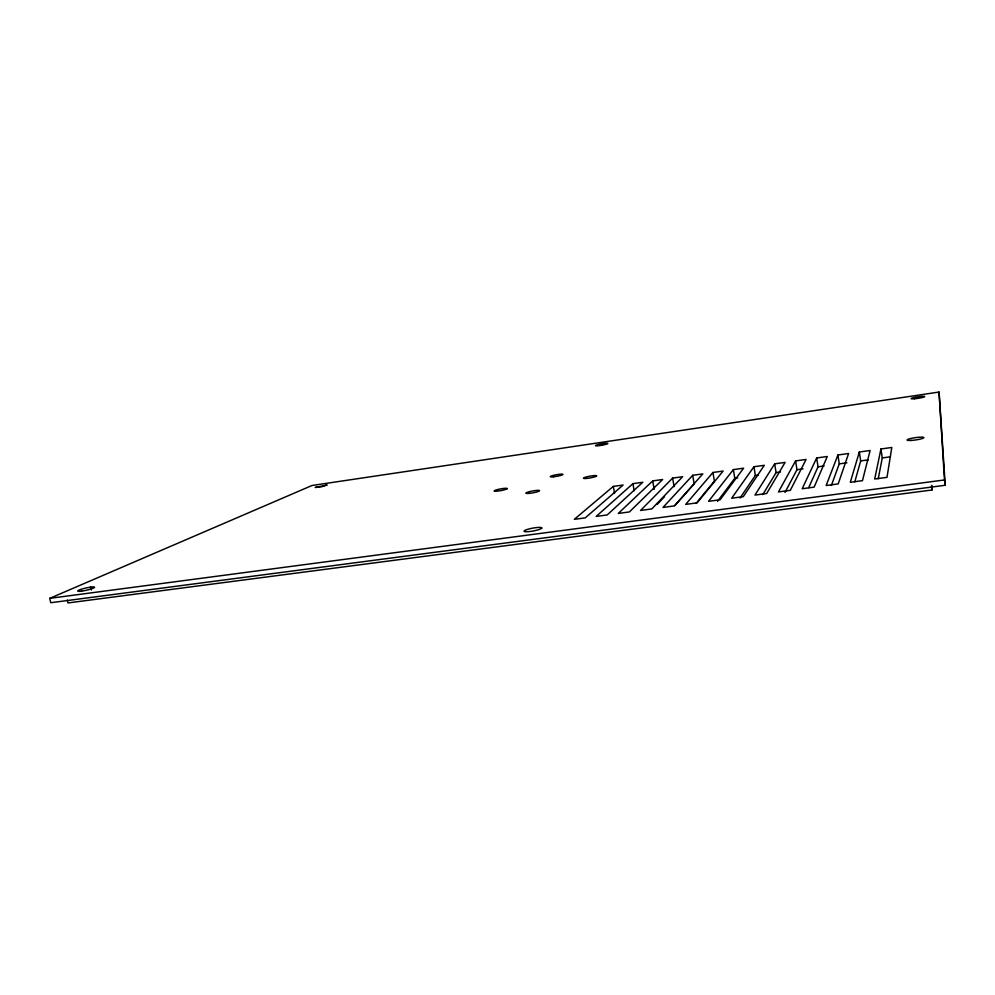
<?xml version="1.0" encoding="UTF-8"?>
<svg xmlns="http://www.w3.org/2000/svg" width="995" height="995" viewBox="0 0 995 995"><rect width="100%" height="100%" fill="white"/><g stroke="black" fill="none" stroke-linecap="round" stroke-linejoin="round"><path stroke-width="1.49" d="M878.237 478.707L882.279 457.936L880.936 448.981L891.806 447.464L886.993 477.364L874.704 479.005L880.936 448.981M854.792 481.854L860.687 460.909L859.332 452.004L870.115 450.499L862.478 480.647L850.315 482.289L859.332 452.004M831.372 485.448L839.27 463.869L837.914 455.001L848.598 453.509L838.2 483.906L826.136 485.523L837.914 455.001M808.724 487.6L818.039 466.804L816.659 457.974L827.268 456.494L814.134 487.14L802.194 488.744L816.659 457.974M784.98 492.463L796.97 469.715L795.59 460.921L806.099 459.454L790.304 490.336L778.463 491.928L795.59 460.921M762.792 494.59L776.075 472.6L774.682 463.844L785.105 462.389L766.685 493.508L754.956 495.087L774.682 463.844M740.056 497.997L755.342 475.461L753.936 466.742L764.284 465.299L743.277 496.654L731.661 498.209L753.936 466.742M717.482 501.356L734.783 478.296L737.718 477.886M733.365 469.615L708.577 501.318L720.094 499.764L743.626 468.185L733.365 469.615L734.783 478.296M696.027 503.495L714.385 481.107L712.955 472.476L723.141 471.045L697.109 502.848L685.692 504.39L712.955 472.476M674.834 505.647L694.149 483.906L692.719 475.299L702.818 473.894L674.336 505.908L663.018 507.425L692.719 475.299M657.086 504.477L664.523 496.692M672.632 478.11L640.556 510.447L651.762 508.942L682.657 476.704L672.632 478.11L674.075 486.679M652.708 480.896L618.281 513.432L629.387 511.94L662.645 479.503L652.708 480.896L654.163 489.428M632.932 483.657L596.204 516.405L607.224 514.925L642.795 482.276L632.932 483.657L634.163 490.746M613.318 486.406L574.326 519.34L585.247 517.873L623.106 485.038L613.318 486.406L614.562 493.458M49.75 598.343L312.032 485.485L939.056 392.055L945.25 485.274L50.77 602.721L49.75 598.343L944.491 479.951L939.056 392.055M755.342 475.461L758.302 475.05M776.075 472.6L780.54 471.978M796.97 469.715L802.977 468.881M818.039 466.804L824.084 465.971M839.27 463.869L846.907 462.812M860.687 460.909L868.374 459.852M882.279 457.936L890.425 456.804M931.929 485.336L931.992 489.988L67.971 602.945L67.299 600.047M90.732 587.112L91.391 589.985M931.419 486.045L931.992 489.988M944.491 479.951L945.25 485.274M326.907 485.038L321.696 486.754L315.204 487.463L326.907 485.038M541.753 528.183L541.143 528.668A9.054 1.455 -10.4 0 1 530.534 531.417A9.054 1.455 -10.4 0 1 524.129 530.932L524.763 530.447A9.054 1.455 -10.4 0 1 535.322 527.711A9.054 1.455 -10.4 0 1 541.753 528.183M507.189 488.682L506.778 488.968A6.642 0.858 -10.5 0 1 499.092 490.908A6.642 0.858 -10.5 0 1 494.204 490.846L494.627 490.547A6.642 0.858 -10.5 0 1 502.301 488.62A6.642 0.858 -10.5 0 1 507.189 488.682M601.888 445.238L600.271 445.499A6.293 0.697 -10 0 1 595.582 445.462A6.293 0.697 -10 0 1 602.982 443.633L604.5 443.434A6.293 0.697 -10 0 1 607.684 443.671A6.293 0.697 -10 0 1 601.888 445.238M81.615 591.129A8.656 1.144 -12.8 0 0 94.6 587.299A8.656 1.144 -12.8 0 0 82.274 588.953A8.656 1.144 -12.8 0 0 81.615 591.129M914.467 398.771A6.915 0.771 -8.6 0 0 924.741 396.557A6.915 0.771 -8.6 0 0 914.492 397.415A6.915 0.771 -8.6 0 0 914.467 398.771M911.221 440.424A8.507 1.169 -8.2 0 0 923.882 437.601A8.507 1.169 -8.2 0 0 911.271 438.372A8.507 1.169 -8.2 0 0 911.221 440.424M529.328 493.346A6.915 0.933 -10.4 0 0 539.564 490.684A6.915 0.933 -10.4 0 0 529.365 491.679A6.915 0.933 -10.4 0 0 529.328 493.346M553.494 476.804A6.505 0.833 -10.2 0 0 563.021 474.366A6.505 0.833 -10.2 0 0 553.344 475.374A6.505 0.833 -10.2 0 0 553.494 476.804M585.508 478.495A6.766 0.895 -10.1 0 0 596.552 476.12A6.766 0.895 -10.1 0 0 588.082 476.518A6.766 0.895 -10.1 0 0 585.508 478.495"/></g></svg>
